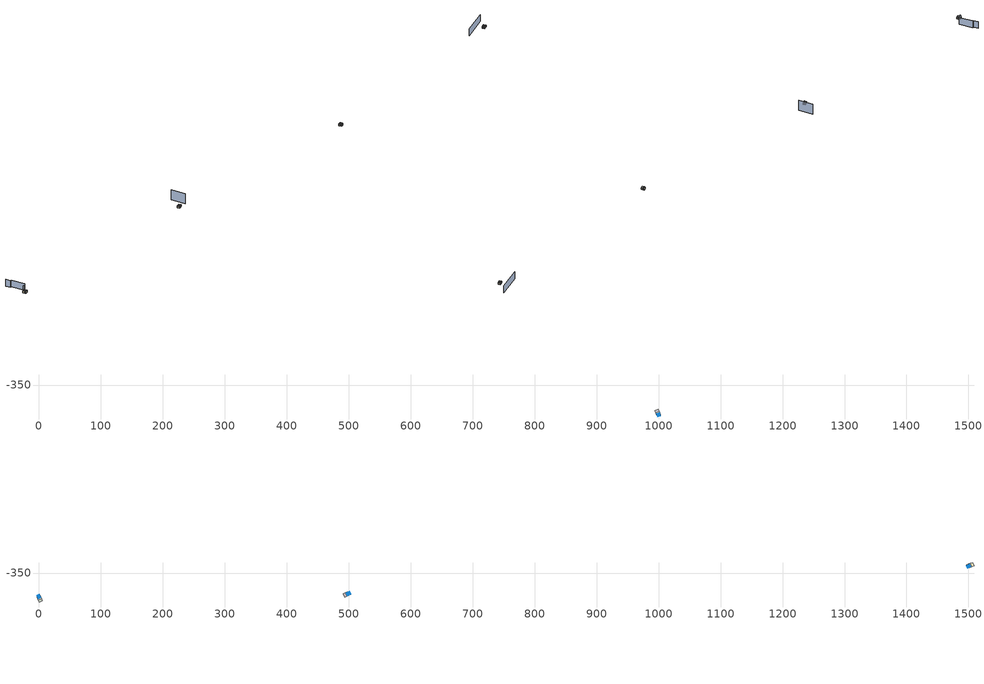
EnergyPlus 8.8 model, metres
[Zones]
2Perim
 floor adiabatic (115mmSandLimeBrick): 997.21,-399.16 995.37,-394.91 1000.88,-392.53 1002.72,-396.78 z0
 wall outside (U0-5): 997.21,-399.16 1002.72,-396.78 z0:4.69
 wall to 2Core (115mmSandLimeBrick): 1000.88,-392.53 995.37,-394.91 z0:4.69
 wall adiabatic (115mmSandLimeBrick): 1002.72,-396.78 1000.88,-392.53 / 995.37,-394.91 997.21,-399.16 z0:4.69
 window (Double): 997.3,-399.12 1002.62,-396.82 z0.85:2.79
 ceiling adiabatic (115mmSandLimeBrick): 997.21,-399.16 1002.72,-396.78 1001.34,-393.6 995.83,-395.97 z4.69
 roof outside (U0-4): 995.83,-395.97 1001.34,-393.6 1000.88,-392.53 995.37,-394.91 z4.69
2Core
 floor adiabatic (115mmSandLimeBrick): 995.37,-394.91 993.93,-391.54 999.44,-389.17 1000.88,-392.53 z0
 wall adiabatic (115mmSandLimeBrick): 1000.88,-392.53 999.44,-389.17 993.93,-391.54 995.37,-394.91 z0:4.69
 ceiling adiabatic (115mmSandLimeBrick): 995.37,-394.91 1000.88,-392.53 999.8,-390.01 994.29,-392.38 z4.69
 roof outside (U0-4): 994.29,-392.38 999.8,-390.01 999.44,-389.17 993.93,-391.54 z4.69
0Perim
 floor adiabatic (115mmSandLimeBrick): 2.79,-386.9 4.63,-391.15 -0.88,-393.53 -2.72,-389.28 z4.69
 wall outside (U0-5): 2.79,-386.9 -2.72,-389.28 z4.69:9.37
 wall to 0Core (115mmSandLimeBrick): -0.88,-393.53 4.63,-391.15 z4.69:9.37
 wall adiabatic (115mmSandLimeBrick): -2.72,-389.28 -0.88,-393.53 / 4.63,-391.15 2.79,-386.9 z4.69:9.37
 window (Double): 2.7,-386.94 -2.62,-389.24 z5.54:7.48
 ceiling adiabatic (115mmSandLimeBrick): 2.79,-386.9 -2.72,-389.28 -1.34,-392.46 4.17,-390.09 z9.37
 roof outside (U0-4): 4.17,-390.09 -1.34,-392.46 -0.88,-393.53 4.63,-391.15 z9.37
0Core
 floor adiabatic (115mmSandLimeBrick): 4.63,-391.15 6.08,-394.51 0.57,-396.89 -0.88,-393.53 z4.69
 wall adiabatic (115mmSandLimeBrick): -0.88,-393.53 0.57,-396.89 6.08,-394.51 4.63,-391.15 z4.69:9.37
 ceiling adiabatic (115mmSandLimeBrick): 4.63,-391.15 -0.88,-393.53 0.2,-396.05 5.71,-393.67 z9.37
 roof outside (U0-4): 5.71,-393.67 0.2,-396.05 0.57,-396.89 6.08,-394.51 z9.37
1Perim
 floor adiabatic (115mmSandLimeBrick): 501.1,-385.59 496.85,-387.42 494.47,-381.92 498.72,-380.08 z4.69
 wall outside (U0-5): 501.1,-385.59 498.72,-380.08 z4.69:9.37
 wall to 1Core (115mmSandLimeBrick): 494.47,-381.92 496.85,-387.42 z4.69:9.37
 wall adiabatic (115mmSandLimeBrick): 498.72,-380.08 494.47,-381.92 / 496.85,-387.42 501.1,-385.59 z4.69:9.37
 window (Double): 501.06,-385.49 498.76,-380.17 z5.54:8.45
 ceiling adiabatic (115mmSandLimeBrick): 501.1,-385.59 498.72,-380.08 495.53,-381.46 497.91,-386.96 z9.37
 roof outside (U0-4): 497.91,-386.96 495.53,-381.46 494.47,-381.92 496.85,-387.42 z9.37
1Core
 floor adiabatic (115mmSandLimeBrick): 496.85,-387.42 493.49,-388.88 491.11,-383.37 494.47,-381.92 z4.69
 wall adiabatic (115mmSandLimeBrick): 494.47,-381.92 491.11,-383.37 493.49,-388.88 496.85,-387.42 z4.69:9.37
 ceiling adiabatic (115mmSandLimeBrick): 496.85,-387.42 494.47,-381.92 491.95,-383.01 494.33,-388.51 z9.37
 roof outside (U0-4): 494.33,-388.51 491.95,-383.01 491.11,-383.37 493.49,-388.88 z9.37
3Perim
 floor adiabatic (115mmSandLimeBrick): 1498.93,-336.25 1503.2,-334.46 1505.52,-339.99 1501.26,-341.78 z4.69
 wall outside (U0-5): 1498.93,-336.25 1501.26,-341.78 z4.69:9.37
 wall to 3Core (115mmSandLimeBrick): 1505.52,-339.99 1503.2,-334.46 z4.69:9.37
 wall adiabatic (115mmSandLimeBrick): 1501.26,-341.78 1505.52,-339.99 / 1503.2,-334.46 1498.93,-336.25 z4.69:9.37
 window (Double): 1498.97,-336.34 1501.22,-341.69 z5.54:8.45
 ceiling adiabatic (115mmSandLimeBrick): 1498.93,-336.25 1501.26,-341.78 1504.46,-340.44 1502.13,-334.91 z9.37
 roof outside (U0-4): 1502.13,-334.91 1504.46,-340.44 1505.52,-339.99 1503.2,-334.46 z9.37
3Core
 floor adiabatic (115mmSandLimeBrick): 1503.2,-334.46 1506.57,-333.04 1508.9,-338.57 1505.52,-339.99 z4.69
 wall adiabatic (115mmSandLimeBrick): 1505.52,-339.99 1508.9,-338.57 1506.57,-333.04 1503.2,-334.46 z4.69:9.37
 ceiling adiabatic (115mmSandLimeBrick): 1503.2,-334.46 1505.52,-339.99 1508.05,-338.92 1505.73,-333.39 z9.37
 roof outside (U0-4): 1505.73,-333.39 1508.05,-338.92 1508.9,-338.57 1506.57,-333.04 z9.37
shading: 3.22,-384.04 4.17,-386.31 / -1.76,-348.74 11.8,-380.31 / -8.73,-338.56 -4.48,-348.66 z0:18.75; 507.14,-346.19 520.32,-379.86 z0:28.61; 1460.86,-333.95 1518.65,-309.05 z0:19.56
[Site:GroundTemperature:BuildingSurface]
14, 14, 14, 14, 14, 14, 14, 14, 14, 14, 14, 14
[Site:GroundReflectance]
0.2, 0.2, 0.2, 0.2, 0.2, 0.2, 0.2, 0.2, 0.2, 0.2, 0.2, 0.2
[Site:GroundReflectance:SnowModifier]
1, 1
[Building]
Building: North Axis {deg}=0; Terrain=Suburbs; Loads Convergence Tolerance Value=.04; Temperature Convergence Tolerance Value {deltaC}=.4; Solar Distribution=MinimalShadowing; Maximum Number of Warmup Days=25
[Construction]
115mmSandLimeBrick: Plaster_0.005_115mmSandLimeBrick, Sand-Lime Brick_0.08_115mmSandLimeBrick, Plaster_0.08_115mmSandLimeBrick
U0-5: XPS Board_0.01_U0-5, General Concrete_0.2_U0-5
U0-4: XPS Board_0.06_U0-4, General Concrete_0.2_U0-4
Double: Generic Clear Glass 6mm_0.006_Double, ARGON_0.0013_Double, Generic Clear Glass 6mm_0.006_Double
[Material] Roughness=Rough; Thermal Absorptance=0.9
Name | Thickness {m} | Conductivity {W/m-K} | Density {kg/m3} | Specific Heat {J/kg-K} | Solar Absorptance | Visible Absorptance
Plaster_0.005_115mmSandLimeBrick | 0.005 | 1 | 2000 | 1130 | 0.6 | 0.6
Sand-Lime Brick_0.08_115mmSandLimeBrick | 0.08 | 0.56 | 1200 | 1000 | 0.6 | 0.6
Plaster_0.08_115mmSandLimeBrick | 0.08 | 1 | 2000 | 1130 | 0.6 | 0.6
XPS Board_0.01_U0-5 | 0.01 | 0.034 | 35 | 1400 | 0.6 | 0.6
General Concrete_0.2_U0-5; General Concrete_0.2_U0-4 | 0.2 | 2 | 2400 | 950 | 0.7 | 0.7
XPS Board_0.06_U0-4 | 0.06 | 0.034 | 35 | 1400 | 0.6 | 0.6
[WindowMaterial:Glazing]
Generic Clear Glass 6mm_0.006_Double: Optical Data Type=SpectralAverage; Window Glass Spectral Data Set=SpectralAverage; Thickness {m}=0.006; Solar Transmittance at Normal Incidence=0.68; Front Side Solar Reflectance at Normal Incidence=0.09; Back Side Solar Reflectance at Normal Incidence=0.1; Visible Transmittance at Normal Incidence=0.81; Front Side Visible Reflectance at Normal Incidence=0.11; Back Side Visible Reflectance at Normal Incidence=0.12; Infrared Transmittance at Normal Incidence=0; Front Side Infrared Hemispherical Emissivity=0.2; Back Side Infrared Hemispherical Emissivity=0.2; Conductivity {W/m-K}=0.9; Dirt Correction Factor for Solar and Visible Transmittance=1
[WindowMaterial:Gas]
ARGON_0.0013_Double: Gas Type=ARGON; Thickness {m}=0.0013
[EnergyManagementSystem:Sensor]
Name | Output:Variable or Output:Meter Index Key | Output:Variable or Output:Meter
OutdoorTemp | Environment | Site Outdoor Air Drybulb Temperature
OutdoorRelHumid | Environment | Site Outdoor Air Relative Humidity
USRNATVENT_0Perim; USRNATVENT_1Perim; USRNATVENT_2Perim; USRNATVENT_3Perim | AllOff | Schedule Value
[Zone] Type=1; Multiplier=1; Zone Inside Convection Algorithm=TARP; Zone Outside Convection Algorithm=DOE-2
Name | Volume {m3} | Floor Area {m2}
0Perim; 1Perim; 2Perim; 3Perim | 130.164 | 27.7721
0Core; 1Core; 2Core; 3Core | 102.982 | 21.9725
[People] Number of People Schedule=60HrWk; Number of People Calculation Method=People/Area; People per Zone Floor Area {person/m2}=0.25; Fraction Radiant=0.3; Sensible Heat Fraction=AUTOCALCULATE; Carbon Dioxide Generation Rate {m3/s-W}=3.82e-08; Enable ASHRAE 55 Comfort Warnings=No; Mean Radiant Temperature Calculation Type=ZoneAveraged; Clothing Insulation Calculation Method=DynamicClothingModelASHRAE55; Thermal Comfort Model 1 Type=AdaptiveASH55
Name | Zone or ZoneList | Activity Level Schedule | Work Efficiency Schedule | Air Velocity Schedule
People 0Perim | 0Perim | 0PerimPeopleActivity | 0PerimWorkEfficiency | 0PerimAirVelocity
People 0Core | 0Core | 0CorePeopleActivity | 0CoreWorkEfficiency | 0CoreAirVelocity
People 1Perim | 1Perim | 1PerimPeopleActivity | 1PerimWorkEfficiency | 1PerimAirVelocity
People 1Core | 1Core | 1CorePeopleActivity | 1CoreWorkEfficiency | 1CoreAirVelocity
People 2Perim | 2Perim | 2PerimPeopleActivity | 2PerimWorkEfficiency | 2PerimAirVelocity
People 2Core | 2Core | 2CorePeopleActivity | 2CoreWorkEfficiency | 2CoreAirVelocity
People 3Perim | 3Perim | 3PerimPeopleActivity | 3PerimWorkEfficiency | 3PerimAirVelocity
People 3Core | 3Core | 3CorePeopleActivity | 3CoreWorkEfficiency | 3CoreAirVelocity
[ElectricEquipment] Schedule=60HrWk; Design Level Calculation Method=Watts/Area; Watts per Zone Floor Area {W/m2}=15; Fraction Latent=0; Fraction Radiant=.2; Fraction Lost=0
Name | Zone or ZoneList
0Perim Equipment 1 | 0Perim
0Core Equipment 1 | 0Core
1Perim Equipment 1 | 1Perim
1Core Equipment 1 | 1Core
2Perim Equipment 1 | 2Perim
2Core Equipment 1 | 2Core
3Perim Equipment 1 | 3Perim
3Core Equipment 1 | 3Core
[Lights] Schedule=60HrWk; Design Level Calculation Method=Watts/Area; Watts per Zone Floor Area {W/m2}=15; Return Air Fraction=0; Fraction Radiant=.42; Fraction Visible=.18; Fraction Replaceable=1
Name | Zone or ZoneList
0Perim General lighting | 0Perim
0Core General lighting | 0Core
1Perim General lighting | 1Perim
1Core General lighting | 1Core
2Perim General lighting | 2Perim
2Core General lighting | 2Core
3Perim General lighting | 3Perim
3Core General lighting | 3Core
[Daylighting:Controls] Daylighting Method=SplitFlux; Lighting Control Type=Stepped; Minimum Input Power Fraction for Continuous or ContinuousOff Dimming Control=0.1; Minimum Light Output Fraction for Continuous or ContinuousOff Dimming Control=0.1; Number of Stepped Control Steps=3; Probability Lighting will be Reset When Needed in Manual Stepped Control=1; Glare Calculation Azimuth Angle of View Direction Clockwise from Zone y-Axis {deg}=0; Maximum Allowable Discomfort Glare Index=22; Fraction of Zone Controlled by Reference Point 1=1; Illuminance Setpoint at Reference Point 1 {lux}=500
Name | Zone | Glare Calculation Daylighting Reference Point | Daylighting Reference Point 1
0Perim_DaylCtrl | 0Perim | 0Perim_DaylRefPt1 | 0Perim_DaylRefPt1
0Core_DaylCtrl | 0Core | 0Core_DaylRefPt1 | 0Core_DaylRefPt1
1Perim_DaylCtrl | 1Perim | 1Perim_DaylRefPt1 | 1Perim_DaylRefPt1
1Core_DaylCtrl | 1Core | 1Core_DaylRefPt1 | 1Core_DaylRefPt1
2Perim_DaylCtrl | 2Perim | 2Perim_DaylRefPt1 | 2Perim_DaylRefPt1
2Core_DaylCtrl | 2Core | 2Core_DaylRefPt1 | 2Core_DaylRefPt1
3Perim_DaylCtrl | 3Perim | 3Perim_DaylRefPt1 | 3Perim_DaylRefPt1
3Core_DaylCtrl | 3Core | 3Core_DaylRefPt1 | 3Core_DaylRefPt1
[ZoneControl:Thermostat]
Name | Zone or ZoneList | Control Type Schedule | Control 1
0Perim Thermostat | 0Perim | 0PerimZoneControlTypeSched | Dual Setpoint - Zone 0Perim
0Core Thermostat | 0Core | 0CoreZoneControlTypeSched | Dual Setpoint - Zone 0Core
1Perim Thermostat | 1Perim | 1PerimZoneControlTypeSched | Dual Setpoint - Zone 1Perim
1Core Thermostat | 1Core | 1CoreZoneControlTypeSched | Dual Setpoint - Zone 1Core
2Perim Thermostat | 2Perim | 2PerimZoneControlTypeSched | Dual Setpoint - Zone 2Perim
2Core Thermostat | 2Core | 2CoreZoneControlTypeSched | Dual Setpoint - Zone 2Core
3Perim Thermostat | 3Perim | 3PerimZoneControlTypeSched | Dual Setpoint - Zone 3Perim
3Core Thermostat | 3Core | 3CoreZoneControlTypeSched | Dual Setpoint - Zone 3Core
[ThermostatSetpoint:DualSetpoint]
Name | Heating Setpoint Temperature Schedule | Cooling Setpoint Temperature Schedule
Dual Setpoint - Zone 0Perim | 0PerimHeating_SP_Sch | 0PerimCooling_SP_Sch
Dual Setpoint - Zone 0Core | 0CoreHeating_SP_Sch | 0CoreCooling_SP_Sch
Dual Setpoint - Zone 1Perim | 1PerimHeating_SP_Sch | 1PerimCooling_SP_Sch
Dual Setpoint - Zone 1Core | 1CoreHeating_SP_Sch | 1CoreCooling_SP_Sch
Dual Setpoint - Zone 2Perim | 2PerimHeating_SP_Sch | 2PerimCooling_SP_Sch
Dual Setpoint - Zone 2Core | 2CoreHeating_SP_Sch | 2CoreCooling_SP_Sch
Dual Setpoint - Zone 3Perim | 3PerimHeating_SP_Sch | 3PerimCooling_SP_Sch
Dual Setpoint - Zone 3Core | 3CoreHeating_SP_Sch | 3CoreCooling_SP_Sch
[Zone equipment]
0Perim: 0Perim Ideal Loads Air
0Core: 0Core Ideal Loads Air
1Perim: 1Perim Ideal Loads Air
1Core: 1Core Ideal Loads Air
2Perim: 2Perim Ideal Loads Air
2Core: 2Core Ideal Loads Air
3Perim: 3Perim Ideal Loads Air
3Core: 3Core Ideal Loads Air
[ZoneHVAC:IdealLoadsAirSystem] Maximum Heating Supply Air Temperature {C}=30; Minimum Cooling Supply Air Temperature {C}=18; Maximum Heating Supply Air Humidity Ratio {kgWater/kgDryAir}=0.01; Minimum Cooling Supply Air Humidity Ratio {kgWater/kgDryAir}=0.008; Heating Limit=NoLimit; Maximum Heating Air Flow Rate {m3/s}=100; Cooling Limit=NoLimit; Maximum Cooling Air Flow Rate {m3/s}=100; Heating Availability Schedule=AllOn; Cooling Availability Schedule=AllOn; Dehumidification Control Type=None; Humidification Control Type=None; Demand Controlled Ventilation Type=OccupancySchedule; Outdoor Air Economizer Type=NoEconomizer; Heat Recovery Type=None; Sensible Heat Recovery Effectiveness=0.7; Latent Heat Recovery Effectiveness=0.65
Name | Design Specification Outdoor Air Object
0Perim Ideal Loads Air | 0PerimMinFreshAir
0Core Ideal Loads Air | 0CoreMinFreshAir
1Perim Ideal Loads Air | 1PerimMinFreshAir
1Core Ideal Loads Air | 1CoreMinFreshAir
2Perim Ideal Loads Air | 2PerimMinFreshAir
2Core Ideal Loads Air | 2CoreMinFreshAir
3Perim Ideal Loads Air | 3PerimMinFreshAir
3Core Ideal Loads Air | 3CoreMinFreshAir
[DesignSpecification:OutdoorAir] Outdoor Air Method=Sum; Outdoor Air Flow per Person {m3/s-person}=0.001; Outdoor Air Flow per Zone Floor Area {m3/s-m2}=0.001; Outdoor Air Schedule=AllOn
0PerimMinFreshAir; 0CoreMinFreshAir; 1PerimMinFreshAir; 1CoreMinFreshAir; 2PerimMinFreshAir; 2CoreMinFreshAir; 3PerimMinFreshAir; 3CoreMinFreshAir
[ZoneVentilation:DesignFlowRate] Schedule=AllOn; Design Flow Rate Calculation Method=AirChanges/Hour; Air Changes per Hour {1/hr}=0; Ventilation Type=NATURAL; Fan Pressure Rise {Pa}=0; Fan Total Efficiency=1; Constant Term Coefficient=1; Temperature Term Coefficient=0; Velocity Term Coefficient=0; Velocity Squared Term Coefficient=0; Minimum Indoor Temperature {C}=18; Delta Temperature {deltaC}=1; Maximum Wind Speed {m/s}=40
Name | Zone or ZoneList
0Perim ScheduledVent | 0Perim
1Perim ScheduledVent | 1Perim
2Perim ScheduledVent | 2Perim
3Perim ScheduledVent | 3Perim
[EnergyManagementSystem:Actuator] Actuated Component Type=Schedule:Constant; Actuated Component Control Type=Schedule Value
Name | Actuated Component Unique
NATVENT_AVAIL_SCHED_ACTUATOR_0Perim | NATVENT_AVAIL_SCHED_0Perim
NATVENT_AVAIL_SCHED_ACTUATOR_1Perim | NATVENT_AVAIL_SCHED_1Perim
NATVENT_AVAIL_SCHED_ACTUATOR_2Perim | NATVENT_AVAIL_SCHED_2Perim
NATVENT_AVAIL_SCHED_ACTUATOR_3Perim | NATVENT_AVAIL_SCHED_3Perim
[EnergyManagementSystem:ProgramCallingManager]
My 0Perim_Setpoint_Schedule_Calculator_Example: BeginTimestepBeforePredictor; 0Perim_ErlEnforceBinary
My 1Perim_Setpoint_Schedule_Calculator_Example: BeginTimestepBeforePredictor; 1Perim_ErlEnforceBinary
My 2Perim_Setpoint_Schedule_Calculator_Example: BeginTimestepBeforePredictor; 2Perim_ErlEnforceBinary
My 3Perim_Setpoint_Schedule_Calculator_Example: BeginTimestepBeforePredictor; 3Perim_ErlEnforceBinary
[EnergyManagementSystem:Program]
0Perim_ErlEnforceBinary: IF (USRNATVENT_0Perim > 0); Set NATVENT_AVAIL_SCHED_ACTUATOR_0Perim = 1; ELSE; Set NATVENT_AVAIL_SCHED_ACTUATOR_0Perim = 0; ENDIF
1Perim_ErlEnforceBinary: IF (USRNATVENT_1Perim > 0); Set NATVENT_AVAIL_SCHED_ACTUATOR_1Perim = 1; ELSE; Set NATVENT_AVAIL_SCHED_ACTUATOR_1Perim = 0; ENDIF
2Perim_ErlEnforceBinary: IF (USRNATVENT_2Perim > 0); Set NATVENT_AVAIL_SCHED_ACTUATOR_2Perim = 1; ELSE; Set NATVENT_AVAIL_SCHED_ACTUATOR_2Perim = 0; ENDIF
3Perim_ErlEnforceBinary: IF (USRNATVENT_3Perim > 0); Set NATVENT_AVAIL_SCHED_ACTUATOR_3Perim = 1; ELSE; Set NATVENT_AVAIL_SCHED_ACTUATOR_3Perim = 0; ENDIF
[ZoneVentilation:WindandStackOpenArea] Opening Effectiveness=0; Effective Angle {deg}=0; Discharge Coefficient for Opening=0.6; Minimum Indoor Temperature {C}=24; Maximum Indoor Temperature {C}=100; Delta Temperature {deltaC}=1; Minimum Outdoor Temperature {C}=22; Maximum Outdoor Temperature {C}=26; Maximum Wind Speed {m/s}=40
Name | Zone | Opening Area {m2} | Opening Area Fraction Schedule | Height Difference {m}
0PerimNatVent_Buoy | 0Perim | 8.99877 | NATVENT_AVAIL_SCHED_0Perim | 0.484848
1PerimNatVent_Buoy | 1Perim | 13.4982 | NATVENT_AVAIL_SCHED_1Perim | 0.727271
2PerimNatVent_Buoy | 2Perim | 8.99877 | NATVENT_AVAIL_SCHED_2Perim | 0.484848
3PerimNatVent_Buoy | 3Perim | 13.4982 | NATVENT_AVAIL_SCHED_3Perim | 0.727271
[ZoneInfiltration:DesignFlowRate] Schedule=On; Design Flow Rate Calculation Method=AirChanges/Hour; Air Changes per Hour {1/hr}=0.5; Constant Term Coefficient=1; Temperature Term Coefficient=0; Velocity Term Coefficient=0; Velocity Squared Term Coefficient=0
Name | Zone or ZoneList
0PerimInfiltration | 0Perim
1PerimInfiltration | 1Perim
2PerimInfiltration | 2Perim
3PerimInfiltration | 3Perim
[WaterUse:Equipment]
Name | Peak Flow Rate {m3/s} | Flow Rate Fraction Schedule | Target Temperature Schedule | Hot Water Supply Temperature Schedule | Cold Water Supply Temperature Schedule
DHW 0Perim | 0 | equipOffice | DHW Supply Temperature 0Perim | DHW Supply Temperature 0Perim | DHW Mains Temperature 0Perim
DHW 0Core | 6.10346e-06 | 60HrWk | DHW Supply Temperature 0Core | DHW Supply Temperature 0Core | DHW Mains Temperature 0Core
DHW 1Perim | 0 | equipOffice | DHW Supply Temperature 1Perim | DHW Supply Temperature 1Perim | DHW Mains Temperature 1Perim
DHW 1Core | 6.10346e-06 | 60HrWk | DHW Supply Temperature 1Core | DHW Supply Temperature 1Core | DHW Mains Temperature 1Core
DHW 2Perim | 0 | equipOffice | DHW Supply Temperature 2Perim | DHW Supply Temperature 2Perim | DHW Mains Temperature 2Perim
DHW 2Core | 6.10346e-06 | 60HrWk | DHW Supply Temperature 2Core | DHW Supply Temperature 2Core | DHW Mains Temperature 2Core
DHW 3Perim | 0 | equipOffice | DHW Supply Temperature 3Perim | DHW Supply Temperature 3Perim | DHW Mains Temperature 3Perim
DHW 3Core | 6.10346e-06 | 60HrWk | DHW Supply Temperature 3Core | DHW Supply Temperature 3Core | DHW Mains Temperature 3Core
[Schedule:Constant]
On: On/Off, 1
0PerimPeopleActivity; 0CorePeopleActivity; 1PerimPeopleActivity; 1CorePeopleActivity; 2PerimPeopleActivity; 2CorePeopleActivity; 3PerimPeopleActivity; 3CorePeopleActivity: Any Number, 125.28
0PerimAirVelocity; 0CoreAirVelocity; 1PerimAirVelocity; 1CoreAirVelocity; 2PerimAirVelocity; 2CoreAirVelocity; 3PerimAirVelocity; 3CoreAirVelocity: Any Number, 0.2
0PerimWorkEfficiency; 0CoreWorkEfficiency; 1PerimWorkEfficiency; 1CoreWorkEfficiency; 2PerimWorkEfficiency; 2CoreWorkEfficiency; 3PerimWorkEfficiency; 3CoreWorkEfficiency: Any Number, 0
0PerimHeating_SP_Sch; 0PerimCooling_SP_Sch; 0CoreHeating_SP_Sch; 0CoreCooling_SP_Sch; 1PerimHeating_SP_Sch; 1PerimCooling_SP_Sch; 1CoreHeating_SP_Sch; 1CoreCooling_SP_Sch; 2PerimHeating_SP_Sch; 2PerimCooling_SP_Sch; 2CoreHeating_SP_Sch; 2CoreCooling_SP_Sch; 3PerimHeating_SP_Sch; 3PerimCooling_SP_Sch; 3CoreHeating_SP_Sch; 3CoreCooling_SP_Sch: Temperature, 24
0PerimZoneControlTypeSched; 0CoreZoneControlTypeSched; 1PerimZoneControlTypeSched; 1CoreZoneControlTypeSched; 2PerimZoneControlTypeSched; 2CoreZoneControlTypeSched; 3PerimZoneControlTypeSched; 3CoreZoneControlTypeSched: Any Number, 4
NATVENT_AVAIL_SCHED_0Perim; NATVENT_AVAIL_SCHED_1Perim; NATVENT_AVAIL_SCHED_2Perim; NATVENT_AVAIL_SCHED_3Perim: Fraction, 1
DHW Supply Temperature 0Perim; DHW Supply Temperature 0Core; DHW Supply Temperature 1Perim; DHW Supply Temperature 1Core; DHW Supply Temperature 2Perim; DHW Supply Temperature 2Core; DHW Supply Temperature 3Perim; DHW Supply Temperature 3Core: Temperature, 65
DHW Mains Temperature 0Perim; DHW Mains Temperature 0Core; DHW Mains Temperature 1Perim; DHW Mains Temperature 1Core; DHW Mains Temperature 2Perim; DHW Mains Temperature 2Core; DHW Mains Temperature 3Perim; DHW Mains Temperature 3Core: Temperature, 10
[Schedule:Year]
60HrWk: 60HrWk, 1, 1, 12, 31
AllOn: AllOn, 1, 1, 12, 31
equipOffice: equipOffice, 1, 1, 12, 31
AllOff: AllOff, 1, 1, 12, 31
[Schedule:Week:Daily]
60HrWk: 60HrWkDay, 60HrWkDay, 60HrWkDay, 60HrWkDay, 60HrWkDay, 60HrWkDay, 60HrWkDay, 60HrWkDay, 60HrWkDay, 60HrWkDay, 60HrWkDay, 60HrWkDay
AllOn: AllOn, AllOn, AllOn, AllOn, AllOn, AllOn, AllOn, AllOn, AllOn, AllOn, AllOn, AllOn
equipOffice: equipOfficeWeekEnd, equipOffice, equipOffice, equipOffice, equipOffice, equipOffice, equipOfficeWeekEnd, equipOfficeWeekEnd, equipOffice, equipOffice, equipOffice, equipOffice
AllOff: AllOff, AllOff, AllOff, AllOff, AllOff, AllOff, AllOff, AllOff, AllOff, AllOff, AllOff, AllOff
[Schedule:Day:Hourly]
60HrWkDay: 0.2, 0.2, 0.2, 0.2, 0.2, 0.2, 0.2, 0.4, 0.8, 0.8, 1, 1, 0.8, 1, 1, 1, 0.8, 0.4, 0.2, 0.2, 0.2, 0.2, 0.2, 0.2
AllOn: 1, 1, 1, 1, 1, 1, 1, 1, 1, 1, 1, 1, 1, 1, 1, 1, 1, 1, 1, 1, 1, 1, 1, 1
equipOffice; equipOfficeWeekEnd: 0.1, 0.1, 0.1, 0.1, 0.1, 0.1, 0.1, 0.2, 0.4, 0.6, 0.8, 0.8, 0.4, 0.6, 0.8, 0.8, 0.4, 0.2, 0.1, 0.1, 0.1, 0.1, 0.1, 0.1
AllOff: 0, 0, 0, 0, 0, 0, 0, 0, 0, 0, 0, 0, 0, 0, 0, 0, 0, 0, 0, 0, 0, 0, 0, 0
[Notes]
----  This file was generated with Archsim v.4.0.2.17
-------------------------ERL SENSORS--------------------------
115mmSandLimeBrick GasType: Partition
